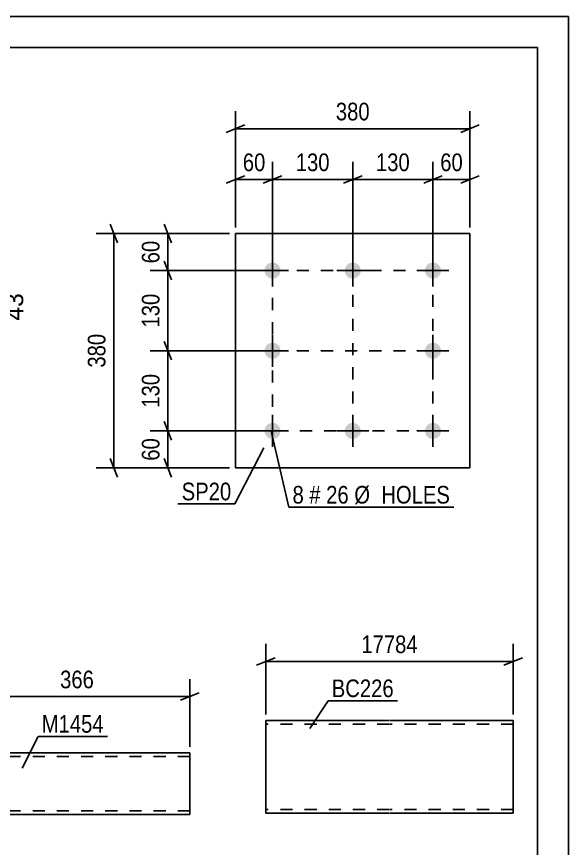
# Model space of a CAD drawing. Header units: millimetres. Extents: x 0 to 420, y 0 to 297.
# Drawn here: x 330.6 to 420, y 162.1 to 297 of the extents above; entities that cross this region are included whole.
import ezdxf

# ---------------------------------------------------------------- set-up
doc = ezdxf.new("R2010")
doc.units = ezdxf.units.MM
doc.linetypes.add('DXK_LINE_DOT2', pattern=[3.9198, 1.9599, -1.9599])
doc.styles.add('Arial', font='ARIAL.TTF', dxfattribs={"height": 0.2})
doc.styles.add('Arial Narrow', font='ARIALN.TTF', dxfattribs={"height": 0.2})

# ---------------------------------------------------------------- blocks, each defined once
blk = doc.blocks.new('Unknown-122573175-1113')
at = {"color": 5, "linetype": 'Continuous'}
for p, q in [((420, 297), (0, 297)), ((420, 0), (420, 297)), ((415, 292), (5, 292)), ((415, 5), (415, 292))]:
    blk.add_line(p, q, dxfattribs=at)
blk = doc.blocks.new('Part-122573175-1579 - 1557')
at = {"color": 2, "linetype": 'Continuous'}
for p, q in [((370.96, 167.96), (370.96, 182.87)), ((370.96, 182.87), (390.96, 182.87)), ((391.06, 182.87), (411.06, 182.87)), ((411.06, 182.87), (411.06, 167.87)), ((370.96, 167.96), (370.96, 167.87)), ((370.96, 167.87), (390.96, 167.87)), ((391.06, 167.87), (411.06, 167.87))]:
    blk.add_line(p, q, dxfattribs=at)
at = {"color": 7, "linetype": 'DXK_LINE_DOT2'}
for p, q in [((390.96, 182.27), (370.96, 182.27)), ((411.06, 182.27), (391.06, 182.27)), ((411.06, 182.78), (411.06, 182.87)), ((370.96, 168.47), (370.96, 168.51)), ((390.96, 168.47), (370.96, 168.47)), ((411.06, 168.47), (391.06, 168.47)), ((411.06, 168.47), (411.06, 168.51))]:
    blk.add_line(p, q, dxfattribs=at)
blk = doc.blocks.new('Part-122573175-1900 - 1884')
at = {"color": 2, "linetype": 'Continuous'}
for p, q in [((358.65, 177.63), (322.05, 177.62)), ((322.05, 177.62), (322.05, 177.62)), ((322.05, 177.53), (322.05, 177.62)), ((322.05, 177.27), (322.05, 177.53)), ((322.05, 176.88), (322.05, 177.27)), ((322.06, 168.36), (322.05, 176.88)), ((358.65, 177.63), (358.65, 177.54)), ((358.65, 177.54), (358.65, 177.28)), ((358.65, 177.28), (358.65, 176.89)), ((358.65, 168.37), (358.65, 176.89)), ((322.06, 167.97), (322.06, 168.36)), ((322.06, 167.71), (322.06, 167.97)), ((322.06, 167.62), (322.06, 167.71)), ((358.65, 167.63), (322.06, 167.62)), ((322.06, 167.62), (322.06, 167.62)), ((358.65, 168.37), (358.65, 167.98)), ((358.65, 167.98), (358.65, 167.72)), ((358.65, 167.72), (358.65, 167.63))]:
    blk.add_line(p, q, dxfattribs=at)
at = {"color": 7, "linetype": 'DXK_LINE_DOT2'}
for p, q in [((322.05, 177.62), (322.05, 177.62)), ((322.05, 177.62), (322.05, 177.53)), ((322.05, 177.53), (322.05, 177.27)), ((322.05, 177.27), (322.05, 177.02)), ((358.65, 177.03), (322.05, 177.02)), ((322.06, 168.27), (322.05, 177.02)), ((322.05, 177.02), (322.05, 177.02)), ((322.05, 176.97), (322.05, 177.02)), ((322.05, 176.97), (322.05, 177.02)), ((322.06, 168.59), (322.05, 176.97)), ((322.05, 176.88), (322.05, 176.97)), ((322.05, 176.84), (322.05, 176.88)), ((322.05, 176.65), (322.05, 176.84)), ((358.65, 177.54), (358.65, 177.63)), ((358.65, 177.28), (358.65, 177.54)), ((358.65, 177.03), (358.65, 177.28)), ((358.65, 168.28), (358.65, 177.03)), ((358.65, 176.99), (358.65, 177.03)), ((358.65, 176.99), (358.65, 177.03)), ((358.65, 168.6), (358.65, 176.99)), ((358.65, 176.89), (358.65, 176.99)), ((358.65, 176.86), (358.65, 176.89)), ((358.65, 176.66), (358.65, 176.86)), ((358.65, 168.41), (358.65, 176.66)), ((322.06, 168.4), (322.05, 176.65)), ((322.06, 168.4), (322.06, 168.59)), ((358.65, 168.41), (358.65, 168.6)), ((322.06, 168.27), (322.06, 168.4)), ((322.06, 168.4), (322.06, 168.27)), ((322.06, 168.22), (322.06, 168.27)), ((322.06, 168.27), (322.06, 168.22)), ((322.06, 168.27), (322.06, 167.97)), ((358.65, 168.23), (322.06, 168.22)), ((322.06, 168.22), (322.06, 168.22)), ((322.06, 167.97), (322.06, 167.71)), ((322.06, 167.71), (322.06, 167.62)), ((322.06, 167.62), (322.06, 167.62)), ((358.65, 168.28), (358.65, 168.41)), ((358.65, 168.41), (358.65, 168.28)), ((358.65, 168.23), (358.65, 168.28)), ((358.65, 168.28), (358.65, 168.23)), ((358.65, 167.98), (358.65, 168.28)), ((358.65, 167.72), (358.65, 167.98)), ((358.65, 167.63), (358.65, 167.72))]:
    blk.add_line(p, q, dxfattribs=at)
blk = doc.blocks.new('Part-122573175-1620 - 1604')
at = {"color": 2, "linetype": 'Continuous'}
for p, q in [((366.05, 261.83), (366.05, 223.83)), ((366.05, 261.83), (404.05, 261.83)), ((404.05, 261.83), (404.05, 223.83)), ((366.05, 223.83), (404.05, 223.83))]:
    blk.add_line(p, q, dxfattribs=at)
blk = doc.blocks.new('Bolt-122573175-1653 - 1604')
at = {"linetype": 'Continuous'}
for points in [[(372.05, 257.13, -1), (372.05, 254.53, -1)], [(385.05, 257.13, -1), (385.05, 254.53, -1)], [(398.05, 257.13, -1), (398.05, 254.53, -1)], [(372.05, 244.13, -1), (372.05, 241.53, -1)], [(398.05, 244.13, -1), (398.05, 241.53, -1)], [(372.05, 231.13, -1), (372.05, 228.53, -1)], [(385.05, 231.13, -1), (385.05, 228.53, -1)], [(398.05, 231.13, -1), (398.05, 228.53, -1)]]:
    blk.add_hatch(color=1, dxfattribs=at).paths.add_polyline_path(points)
at = {"color": 1, "linetype": 'Continuous'}
for p, q in [((372.05, 258.43), (372.05, 253.23)), ((385.05, 258.43), (385.05, 253.23)), ((398.05, 258.43), (398.05, 253.23)), ((369.45, 255.83), (374.65, 255.83)), ((382.45, 255.83), (387.65, 255.83)), ((395.45, 255.83), (400.65, 255.83)), ((372.05, 245.43), (372.05, 240.23)), ((398.05, 245.43), (398.05, 240.23)), ((369.45, 242.83), (374.65, 242.83)), ((395.45, 242.83), (400.65, 242.83)), ((372.05, 232.43), (372.05, 227.23)), ((385.05, 232.43), (385.05, 227.23)), ((398.05, 232.43), (398.05, 227.23)), ((369.45, 229.83), (374.65, 229.83)), ((382.45, 229.83), (387.65, 229.83)), ((395.45, 229.83), (400.65, 229.83))]:
    blk.add_line(p, q, dxfattribs=at)
blk = doc.blocks.new('Rectangle-122573175-1742 - 1604')
at = {"color": 1, "linetype": 'DXK_LINE_DOT2'}
blk.add_lwpolyline([(372.05, 255.83), (398.05, 255.83), (398.05, 229.83), (372.05, 229.83), (372.05, 255.83)], close=True, dxfattribs=at)
blk = doc.blocks.new('Line-122573175-1726 - 1604')
at = {"color": 1, "linetype": 'DXK_LINE_DOT2'}
blk.add_line((372.05, 242.83), (398.05, 242.83), dxfattribs=at)
blk = doc.blocks.new('Line-122573175-1733 - 1604')
at = {"color": 1, "linetype": 'DXK_LINE_DOT2'}
blk.add_line((385.05, 255.83), (385.05, 229.83), dxfattribs=at)
blk = doc.blocks.new('StraightDimension-122573175-1590 - 1557')
at = {"color": 7, "linetype": 'Continuous'}
for p, q in [((370.96, 183.87), (370.96, 195.3)), ((411.06, 183.87), (411.06, 195.3)), ((372.46, 193.05), (369.46, 191.85)), ((409.56, 191.85), (412.56, 193.05)), ((370.96, 192.45), (411.06, 192.45))]:
    blk.add_line(p, q, dxfattribs=at)
at = {"color": 0}
blk.add_wipeout([(396.18, 193.2), (396.18, 197.4), (385.84, 197.4), (385.84, 193.2)], dxfattribs=at)
at = {"color": 3, "style": 'Arial Narrow'}
blk.add_text('17784', height=2.863, dxfattribs=at).set_placement((386.44, 193.8))
blk = doc.blocks.new('StraightDimension-122573175-1902 - 1884')
at = {"color": 7, "linetype": 'Continuous'}
for p, q in [((322.05, 178.62), (322.05, 189.6)), ((358.65, 178.63), (358.65, 189.6)), ((323.55, 187.35), (320.55, 186.15)), ((322.05, 186.75), (358.65, 186.75)), ((357.15, 186.15), (360.15, 187.35))]:
    blk.add_line(p, q, dxfattribs=at)
at = {"color": 0}
blk.add_wipeout([(343.69, 187.5), (343.69, 191.7), (337.01, 191.7), (337.01, 187.5)], dxfattribs=at)
at = {"color": 3, "style": 'Arial Narrow'}
blk.add_text('366', height=2.863, dxfattribs=at).set_placement((337.61, 188.1))
blk = doc.blocks.new('StraightDimension-122573175-1655 - 1604')
at = {"color": 7, "linetype": 'Continuous'}
for p, q in [((366.05, 262.83), (366.05, 281.68)), ((404.05, 262.83), (404.05, 281.68)), ((367.55, 279.43), (364.55, 278.23)), ((402.55, 278.23), (405.55, 279.43)), ((366.05, 278.83), (404.05, 278.83))]:
    blk.add_line(p, q, dxfattribs=at)
at = {"color": 0}
blk.add_wipeout([(388.4, 279.58), (388.4, 283.78), (381.71, 283.78), (381.71, 279.58)], dxfattribs=at)
at = {"color": 3, "style": 'Arial Narrow'}
blk.add_text('380', height=2.863, dxfattribs=at).set_placement((382.31, 280.18))
blk = doc.blocks.new('StraightDimension-122573175-4556 - 1604')
at = {"color": 7, "linetype": 'Continuous'}
for p, q in [((355.67, 254.33), (354.47, 257.33)), ((371.05, 255.83), (352.22, 255.83)), ((355.07, 242.83), (355.07, 255.83)), ((354.47, 244.33), (355.67, 241.33)), ((371.05, 242.83), (352.22, 242.83))]:
    blk.add_line(p, q, dxfattribs=at)
at = {"color": 0}
blk.add_wipeout([(354.32, 252.67), (350.12, 252.67), (350.12, 245.99), (354.32, 245.99)], dxfattribs=at)
at = {"color": 3, "style": 'Arial Narrow'}
blk.add_text('130', height=2.863, rotation=90.0002, dxfattribs=at).set_placement((353.72, 246.59))
blk = doc.blocks.new('StraightDimension-122573175-1666 - 1604')
at = {"color": 7, "linetype": 'Continuous'}
for p, q in [((398.05, 256.83), (398.05, 273.45)), ((404.05, 262.83), (404.05, 273.45)), ((396.55, 270), (399.55, 271.2)), ((405.55, 271.2), (402.55, 270)), ((398.05, 270.6), (404.05, 270.6))]:
    blk.add_line(p, q, dxfattribs=at)
at = {"color": 0}
blk.add_wipeout([(403.48, 271.35), (403.48, 275.55), (398.63, 275.55), (398.63, 271.35)], dxfattribs=at)
at = {"color": 3, "style": 'Arial Narrow'}
blk.add_text('60', height=2.863, dxfattribs=at).set_placement((399.23, 271.95))
blk = doc.blocks.new('StraightDimension-122573175-1676 - 1604')
at = {"color": 7, "linetype": 'Continuous'}
for p, q in [((366.05, 262.83), (366.05, 273.45)), ((372.05, 256.83), (372.05, 273.45)), ((364.55, 270), (367.55, 271.2)), ((373.55, 271.2), (370.55, 270)), ((366.05, 270.6), (372.05, 270.6))]:
    blk.add_line(p, q, dxfattribs=at)
at = {"color": 0}
blk.add_wipeout([(371.48, 271.35), (371.48, 275.55), (366.63, 275.55), (366.63, 271.35)], dxfattribs=at)
at = {"color": 3, "style": 'Arial Narrow'}
blk.add_text('60', height=2.863, dxfattribs=at).set_placement((367.23, 271.95))
blk = doc.blocks.new('StraightDimension-122573175-1691 - 1604')
at = {"color": 7, "linetype": 'Continuous'}
for p, q in [((346.91, 260.33), (345.71, 263.33)), ((365.05, 261.83), (343.46, 261.83)), ((346.31, 223.83), (346.31, 261.83)), ((345.71, 225.33), (346.91, 222.33)), ((365.05, 223.83), (343.46, 223.83))]:
    blk.add_line(p, q, dxfattribs=at)
at = {"color": 0}
blk.add_wipeout([(345.56, 246.17), (341.36, 246.17), (341.36, 239.49), (345.56, 239.49)], dxfattribs=at)
at = {"color": 3, "style": 'Arial Narrow'}
blk.add_text('380', height=2.863, rotation=90.0002, dxfattribs=at).set_placement((344.96, 240.09))
blk = doc.blocks.new('StraightDimension-122573175-1702 - 1604')
at = {"color": 7, "linetype": 'Continuous'}
for p, q in [((354.47, 231.33), (355.67, 228.33)), ((371.05, 229.83), (352.22, 229.83)), ((355.07, 223.83), (355.07, 229.83)), ((355.67, 222.33), (354.47, 225.33)), ((365.05, 223.83), (352.22, 223.83))]:
    blk.add_line(p, q, dxfattribs=at)
at = {"color": 0}
blk.add_wipeout([(354.32, 229.26), (350.12, 229.26), (350.12, 224.4), (354.32, 224.4)], dxfattribs=at)
at = {"color": 3, "style": 'Arial Narrow'}
blk.add_text('60', height=2.863, rotation=90.0002, dxfattribs=at).set_placement((353.72, 225))
blk = doc.blocks.new('StraightDimension-122573175-1712 - 1604')
at = {"color": 7, "linetype": 'Continuous'}
for p, q in [((354.47, 263.33), (355.67, 260.33)), ((365.05, 261.83), (352.22, 261.83)), ((355.07, 255.83), (355.07, 261.83)), ((355.67, 254.33), (354.47, 257.33)), ((371.05, 255.83), (352.22, 255.83))]:
    blk.add_line(p, q, dxfattribs=at)
at = {"color": 0}
blk.add_wipeout([(354.32, 261.26), (350.12, 261.26), (350.12, 256.4), (354.32, 256.4)], dxfattribs=at)
at = {"color": 3, "style": 'Arial Narrow'}
blk.add_text('60', height=2.863, rotation=90.0002, dxfattribs=at).set_placement((353.72, 257))
blk = doc.blocks.new('StraightDimension-122573175-4532 - 1604')
at = {"color": 7, "linetype": 'Continuous'}
for p, q in [((372.05, 256.83), (372.05, 273.45)), ((385.05, 256.83), (385.05, 273.45)), ((373.55, 271.2), (370.55, 270)), ((383.55, 270), (386.55, 271.2)), ((372.05, 270.6), (385.05, 270.6))]:
    blk.add_line(p, q, dxfattribs=at)
at = {"color": 0}
blk.add_wipeout([(381.9, 271.35), (381.9, 275.55), (375.21, 275.55), (375.21, 271.35)], dxfattribs=at)
at = {"color": 3, "style": 'Arial Narrow'}
blk.add_text('130', height=2.863, dxfattribs=at).set_placement((375.81, 271.95))
blk = doc.blocks.new('StraightDimension-122573175-4534 - 1604')
at = {"color": 7, "linetype": 'Continuous'}
for p, q in [((385.05, 256.83), (385.05, 273.45)), ((398.05, 256.83), (398.05, 273.45)), ((386.55, 271.2), (383.55, 270)), ((396.55, 270), (399.55, 271.2)), ((385.05, 270.6), (398.05, 270.6))]:
    blk.add_line(p, q, dxfattribs=at)
at = {"color": 0}
blk.add_wipeout([(394.9, 271.35), (394.9, 275.55), (388.21, 275.55), (388.21, 271.35)], dxfattribs=at)
at = {"color": 3, "style": 'Arial Narrow'}
blk.add_text('130', height=2.863, dxfattribs=at).set_placement((388.81, 271.95))
blk = doc.blocks.new('StraightDimension-122573175-4554 - 1604')
at = {"color": 7, "linetype": 'Continuous'}
for p, q in [((355.67, 241.33), (354.47, 244.33)), ((371.05, 242.83), (352.22, 242.83)), ((355.07, 229.83), (355.07, 242.83)), ((354.47, 231.33), (355.67, 228.33)), ((371.05, 229.83), (352.22, 229.83))]:
    blk.add_line(p, q, dxfattribs=at)
at = {"color": 0}
blk.add_wipeout([(354.32, 239.67), (350.12, 239.67), (350.12, 232.99), (354.32, 232.99)], dxfattribs=at)
at = {"color": 3, "style": 'Arial Narrow'}
blk.add_text('130', height=2.863, rotation=90.0002, dxfattribs=at).set_placement((353.72, 233.59))
blk = doc.blocks.new('StraightDimension-122573175-2592 - 2550')
at = {"color": 7, "linetype": 'Continuous'}
for p, q in [((326.68, 253.59), (327.88, 250.59)), ((306.15, 252.09), (330.13, 252.09)), ((327.28, 247.77), (327.28, 252.09)), ((327.88, 246.27), (326.68, 249.27)), ((304.89, 247.77), (330.13, 247.77))]:
    blk.add_line(p, q, dxfattribs=at)
at = {"color": 0}
blk.add_wipeout([(332.23, 252.75), (328.03, 252.75), (328.03, 247.1), (332.23, 247.1)], dxfattribs=at)
at = {"color": 3, "style": 'Arial'}
blk.add_text('43', height=2.865, rotation=90.0002, dxfattribs=at).set_placement((331.63, 247.7))
blk = doc.blocks.new('Mark-122573175-1575 - 1557')
at = {"color": 0}
blk.add_wipeout([(391.7, 186.66), (391.7, 189.66), (381.65, 189.66), (381.65, 186.66)], dxfattribs=at)
blk.add_wipeout([(391.7, 186.66), (391.7, 189.66), (381.65, 189.66), (381.65, 186.66)], dxfattribs=at)
at = {"color": 30, "linetype": 'Continuous'}
for p, q in [((378.08, 181.56), (381.05, 186.06)), ((381.05, 186.06), (392.3, 186.06))]:
    blk.add_line(p, q, dxfattribs=at)
at = {"color": 3, "style": 'Arial Narrow'}
blk.add_text('BC226', height=2.863, dxfattribs=at).set_placement((381.65, 186.66))
blk = doc.blocks.new('Mark-122573175-1896 - 1884')
at = {"color": 0}
blk.add_wipeout([(344.68, 180.89), (344.68, 183.89), (334.63, 183.89), (334.63, 180.89)], dxfattribs=at)
blk.add_wipeout([(344.68, 180.89), (344.68, 183.89), (334.63, 183.89), (334.63, 180.89)], dxfattribs=at)
at = {"color": 30, "linetype": 'Continuous'}
for p, q in [((331.45, 175.17), (334.03, 180.29)), ((334.03, 180.29), (345.28, 180.29))]:
    blk.add_line(p, q, dxfattribs=at)
at = {"color": 3, "style": 'Arial Narrow'}
blk.add_text('M1454', height=2.863, dxfattribs=at).set_placement((334.63, 180.89))
blk = doc.blocks.new('Mark-122573175-1616 - 1604')
at = {"color": 0}
blk.add_wipeout([(365.36, 218.58), (365.36, 221.58), (357.32, 221.58), (357.32, 218.58)], dxfattribs=at)
blk.add_wipeout([(365.36, 218.58), (365.36, 221.58), (357.32, 221.58), (357.32, 218.58)], dxfattribs=at)
at = {"color": 30, "linetype": 'Continuous'}
for p in [(370.66, 227.1), (356.72, 217.98)]:
    blk.add_line(p, (365.96, 217.98), dxfattribs=at)
at = {"color": 3, "style": 'Arial Narrow'}
blk.add_text('SP20', height=2.863, dxfattribs=at).set_placement((357.32, 218.58))
blk = doc.blocks.new('Mark-122573175-1649 - 1604')
at = {"color": 0}
for points in [[(377.11, 218.05), (377.11, 221.05), (375.29, 221.05), (375.29, 218.05)], [(379.84, 218.05), (379.84, 221.05), (378.01, 221.05), (378.01, 218.05)], [(384.4, 218.05), (384.4, 221.05), (380.74, 221.05), (380.74, 218.05)], [(400.82, 218.05), (400.82, 221.05), (385.3, 221.05), (385.3, 218.05)]]:
    blk.add_wipeout(points, dxfattribs=at)
for points in [[(377.11, 218.05), (377.11, 221.05), (375.29, 221.05), (375.29, 218.05)], [(379.84, 218.05), (379.84, 221.05), (378.01, 221.05), (378.01, 218.05)], [(384.4, 218.05), (384.4, 221.05), (380.74, 221.05), (380.74, 218.05)], [(400.82, 218.05), (400.82, 221.05), (385.3, 221.05), (385.3, 218.05)]]:
    blk.add_wipeout(points, dxfattribs=at)
at = {"color": 7, "linetype": 'Continuous'}
for p, q in [((371.85, 229.77), (374.69, 217.45)), ((374.69, 217.45), (401.42, 217.45))]:
    blk.add_line(p, q, dxfattribs=at)
at = {"color": 3, "style": 'Arial Narrow'}
for s, height, p in [('8', 2.86, (375.29, 218.05)), ('#', 2.86, (378.01, 218.05)), ('26', 2.863, (380.74, 218.05)), ('Ø  HOLES', 2.863, (385.3, 218.05))]:
    blk.add_text(s, height=height, dxfattribs=at).set_placement(p)

msp = doc.modelspace()

# ---------------------------------------------------------------- block references
for name in ['Unknown-122573175-1113', 'Part-122573175-1620 - 1604', 'Bolt-122573175-1653 - 1604', 'Rectangle-122573175-1742 - 1604', 'Line-122573175-1733 - 1604', 'Line-122573175-1726 - 1604', 'Part-122573175-1579 - 1557', 'Part-122573175-1900 - 1884']:
    msp.add_blockref(name, (0, 0))

# ---------------------------------------------------------------- next in the draw order: block references
for name in ['StraightDimension-122573175-1655 - 1604', 'StraightDimension-122573175-4556 - 1604', 'StraightDimension-122573175-2592 - 2550', 'Mark-122573175-1649 - 1604', 'StraightDimension-122573175-1590 - 1557', 'StraightDimension-122573175-1902 - 1884']:
    msp.add_blockref(name, (0, 0))

# ---------------------------------------------------------------- next in the draw order: block references
for name in ['StraightDimension-122573175-1676 - 1604', 'StraightDimension-122573175-1666 - 1604', 'Mark-122573175-1575 - 1557', 'Mark-122573175-1896 - 1884']:
    msp.add_blockref(name, (0, 0))

# ---------------------------------------------------------------- next in the draw order: block references
msp.add_blockref('StraightDimension-122573175-1691 - 1604', (0, 0))

# ---------------------------------------------------------------- next in the draw order: block references
for name in ['StraightDimension-122573175-1712 - 1604', 'StraightDimension-122573175-1702 - 1604']:
    msp.add_blockref(name, (0, 0))

# ---------------------------------------------------------------- next in the draw order: block references
for name in ['StraightDimension-122573175-4532 - 1604', 'StraightDimension-122573175-4554 - 1604', 'Mark-122573175-1616 - 1604']:
    msp.add_blockref(name, (0, 0))

# ---------------------------------------------------------------- next in the draw order: block references
msp.add_blockref('StraightDimension-122573175-4534 - 1604', (0, 0))

doc.saveas('drawing.dxf')
